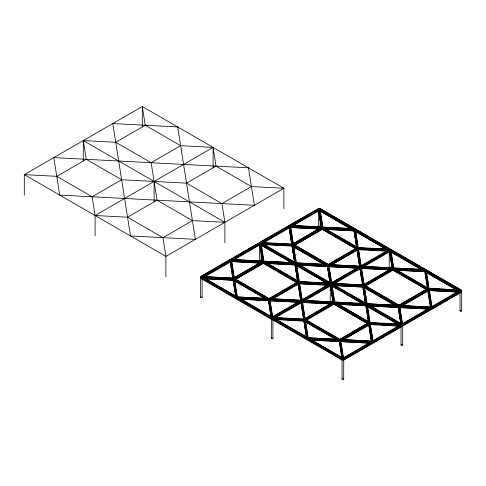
<?xml version="1.0" encoding="UTF-8"?>
<svg xmlns="http://www.w3.org/2000/svg" width="486" height="486" viewBox="0 0 486 486"><rect width="100%" height="100%" fill="white"/><g stroke="black" fill="none" stroke-linecap="round" stroke-linejoin="round"><path stroke-width="0.73" d="M202.917 276.558L232.922 278.132L202.917 276.558L230.194 260.733L232.922 278.132M231.597 260.259L261.602 261.833L231.597 260.259L234.325 277.658L261.602 261.911M234.653 279.657L267.172 298.507L234.653 279.657L237.362 296.946L267.172 298.507M259.445 261L259.451 244.895M271.249 338.128L271.455 318.652L201.842 278.46L201.046 278.563L271.285 319.193A0.832 0.48 0 0 1 271.492 318.713M272.634 319.332L271.838 319.436L342.077 360.065A0.832 0.48 0 0 1 342.284 359.585L272.634 319.332L272.634 318.136L271.838 318.233M289.188 226.67L291.916 244.075L289.188 226.67L261.911 242.417M299.443 282.396L329.441 283.976L299.443 282.396L302.171 299.801L329.441 284.055M307.608 338.244L307.608 339.447L342.32 359.488L342.32 358.285L272.634 318.136M318.445 226.932L318.445 211.513M320.195 209.831L322.904 227.12L352.715 228.687L320.195 209.831L353.474 229.125M295.063 245.078L322.224 229.313L355.934 248.777M322.224 228.11L356.584 247.951L322.224 228.11L293.769 244.543L328.129 264.378L356.584 247.866M327.449 265.368L328.943 265.368L331.665 282.767L358.941 267.021L297.639 263.728L327.449 265.368L330.158 282.579L297.639 263.728M330.158 282.579L327.449 265.289M330.243 301.867L330.243 285.744M303.209 300.403L333.214 301.976L330.486 284.571L303.209 300.403L333.214 301.897M342.041 379.001L342.041 359.944M353.996 229.526L324.186 227.958L353.996 229.526L356.706 246.815L324.186 227.958M355.594 230.267L388.114 249.124L355.594 230.267L358.303 247.556L388.114 249.045M361.39 267.069L391.388 268.649L361.39 267.069L364.111 284.474L391.388 268.728M364.111 284.474L391.388 268.649M371.444 341.707L368.831 325.025L342.855 340.024M368.831 323.743L341.555 339.568L368.831 323.743L371.559 341.148L341.555 339.568M372.264 341.64L372.264 342.837L343.432 359.488L343.432 358.285L342.83 358.067M389.237 267.81L389.237 251.681M398.921 305.251L427.376 288.739L398.921 305.251L364.567 285.337L398.921 305.172M401.035 344.938L401.035 326.616M423.513 269.56L390.987 250.703L423.513 269.56L393.696 267.993L390.987 250.703M430.553 307.085L400.555 305.512L430.553 307.085L427.826 289.68L400.555 305.433M459.234 290.786L429.229 289.213L459.234 290.786L431.957 306.532M460.029 310.882L460.029 292.554M260.101 263.035L231.597 261.541L260.101 263.114M234.325 277.658L261.602 261.833M296.94 282.919L263.23 263.376L236.068 279.14M297.596 281.412L295.002 264.87L267.422 263.424M296.357 262.883L326.167 264.451L296.357 262.883L293.647 245.594L326.167 264.366M367.732 323.712L334.028 304.248L367.732 323.791M424.794 270.398L394.978 268.831L424.794 270.398L427.504 287.688L394.978 268.831M427.826 289.68L400.555 305.512M429.095 288.429L458.912 289.996L429.095 288.429L426.386 271.218M234.774 278.521L263.23 262.094L297.59 282.008L269.129 298.44L234.774 278.521L263.23 262.094M292.712 225.917L318.688 210.924L321.185 226.883M358.437 249.701L386.941 251.195M333.032 284.237L365.557 302.942M401.849 305.961L427.826 290.968L401.849 306.04M230.194 262.094L204.867 276.716M293.769 244.543L322.224 228.031M291.412 225.468L321.41 227.041L318.688 209.642L291.412 225.468L321.416 226.962M305.159 300.561L330.486 285.859L332.983 301.812M331.665 282.767L358.941 266.942M263.862 242.654L289.188 227.952L291.691 243.911M293.72 262.744L261.201 243.893L293.72 262.744L263.91 261.182L261.201 243.893M305.445 320.529L337.97 339.38L305.445 320.529L308.154 337.819L337.97 339.38M322.904 227.12L352.715 228.602M386.163 249.197L355.594 231.549L385.513 248.905M396.965 305.323L364.439 286.467L396.965 305.323L367.149 303.756L364.439 286.467M265.186 262.1L294.996 263.588L297.711 280.878L265.186 262.1L295.002 263.667M365.32 302.802L362.848 287.007L333.779 285.482M400.719 323.239L398.247 307.444L370.666 305.998M427.376 288.739L393.022 268.904L427.376 288.824M309.436 338.736L339.246 340.224L341.962 357.514L309.436 338.736L339.246 340.224M389.48 250.594L362.204 266.34L392.208 267.914L362.204 266.34M429.739 307.814L399.735 306.32L399.692 305.919L401.011 318.81L399.735 306.241L429.739 307.814L402.463 323.64L399.735 306.241M328.943 265.368L358.941 267.021M203.245 277.348L235.765 296.205L203.245 277.348L233.055 278.915L235.765 296.205M334.654 283.526L359.98 268.825L361.323 277.415M332.703 283.368L362.708 284.948L332.703 283.368L359.98 267.543L362.708 284.948M334.702 302.055L364.512 303.616L334.702 302.055L331.993 284.76L364.512 303.537M388.442 249.913L358.437 248.34L388.442 249.913L361.165 265.66M300.767 300.275L270.763 298.696L300.767 300.275L298.04 282.87L270.763 298.617M389.243 249.579L390.313 249.19L320.074 208.64A0.832 0.48 0 0 0 319.229 208.3A0.832 0.48 0 0 0 318.476 208.64L318.652 209.102M402.687 325.687L461.111 292.189L460.309 292.086L402.493 325.468M271.164 316.641L268.448 299.352L238.644 297.784L271.164 316.641L268.448 299.352M201.909 276.583L201.909 277.22M318.603 210.408L291.843 225.856M401.047 324.514L401.248 324.265L366.535 304.224M307.419 339.337L272.895 319.083M202.085 278.241L236.621 298.465M319.903 209.102L320.074 208.64M271.455 317.455L271.285 317.911L201.046 277.281A0.832 0.48 0 0 1 200.451 276.85A0.832 0.48 0 0 1 200.955 276.376L318.476 208.561M390.695 249.974L390.872 249.512L461.111 290.063L460.309 290.166M331.792 285.161L364.445 304.139M260.903 243.158L292.681 244.567M332.394 302.705L304.485 318.901L332.394 302.705L302.389 301.132L332.394 302.784M24.3 195.074L24.3 174.638L56.747 176.339L86.247 159.311L121.64 179.747L186.539 183.155L221.932 203.591L224.884 222.321L224.884 242.757M83.294 161.012L83.294 140.576L115.741 142.283L145.241 125.248L180.64 145.685L213.087 147.392L216.033 166.121L251.432 186.557L283.879 188.264L283.879 208.701M56.747 176.339L92.146 196.775L121.64 179.747M115.741 142.283L151.14 162.719L180.64 145.685M92.146 196.775L95.092 215.511L127.545 217.212L157.039 200.183L192.438 220.62L224.884 222.321L83.294 140.576L86.247 159.311M186.539 183.155L216.033 166.121M127.545 217.212L162.938 237.648L192.438 220.62M221.932 203.591L251.432 186.557M260.016 242.314L318.476 208.64M319.278 208.701L201.289 276.82L233.736 278.521L269.129 298.999L272.081 317.692L304.528 319.393L339.927 339.829L342.873 358.565L460.868 290.446L319.278 208.701L322.273 227.484M232.417 259.53L259.688 243.699L262.416 261.103L232.417 259.53L262.416 261.103M203.81 276.607L230.747 261.049M232.721 259.913L259.469 244.142M262.148 242.921L289.085 227.369M291.715 225.85L318.652 210.298M203.877 276.649L230.747 261.134M232.861 259.913L259.724 244.403L260.247 244.525M262.871 242.587L289.741 227.071M234.361 259.688L259.688 244.98L262.306 261.583M321.708 227.132L293.319 243.601L320.596 227.776L290.592 226.197L320.596 227.855M330.523 283.35L330.954 283.235L328.08 265.004L263.278 261.547L260.283 242.757L292.73 244.464L322.224 227.43L357.623 247.866L390.07 249.573L393.065 268.357L425.426 270.113L428.354 288.745M292.797 244.543L322.224 227.551L357.556 247.951M235.078 278.988L263.12 262.798M294.073 244.926L322.121 228.736M235.109 279.049L263.23 262.817L297.25 282.457M294.109 244.987L322.224 228.754L356.244 248.395M236.068 279.061L263.23 263.376M294.419 245.369L322.224 229.313M269.129 298.999L298.629 281.929L363.522 285.337L398.921 305.809L401.867 324.502L369.421 322.801L334.028 302.365L328.129 264.9M269.238 299.018L298.586 282.074L301.527 300.713M328.232 264.955L357.587 248.012L360.521 266.65L328.178 265.01M329.757 264.56L357.034 248.814L359.762 266.213L329.757 264.639L359.762 266.213M270.763 298.696L298.04 282.87M329.757 264.639L357.034 248.814M271.091 299.066L297.906 283.587L271.194 299.09M330.741 264.633L357.556 249.148M330.845 264.651L357.587 249.215M272.063 299.151L298.04 284.152L300.652 300.834M331.057 265.089L357.034 250.096L359.646 266.692M272.063 299.23L298.04 284.152M331.057 265.168L357.034 250.096M299.947 301.004L272.67 316.829L299.947 301.004L269.943 299.431L299.947 301.083M329.441 283.976L302.171 299.801M272.081 317.692L390.07 249.573M272.707 317.455L301.539 300.804L307.419 338.135M301.685 300.719L330.523 284.073A0.832 0.48 0 0 0 331.1 284.195L333.973 302.413M360.685 266.656L389.517 250.011A0.832 0.48 0 0 0 390.1 250.138L392.967 268.351L360.63 266.711M300.986 301.606L273.709 317.431L303.714 319.004L300.986 301.606L303.714 319.004M274.602 317.48L301.472 301.97M303.586 300.749L330.28 285.057M333.596 283.417L360.466 267.908M362.58 266.686L389.45 251.171L389.954 251.323M274.669 317.522L301.539 302.006M304.309 300.409L330.79 285.367M333.663 283.46L360.533 267.944M362.647 266.723L389.517 251.213L389.274 250.995M275.659 317.589L300.986 302.887L303.489 318.846M364.154 266.498L389.48 251.797L391.983 267.756M304.528 319.393L334.028 302.365M363.522 285.337L393.022 268.302L428.421 288.739L460.868 290.446M304.594 319.478L334.028 302.486L369.354 322.88M363.595 285.416L393.022 268.424L428.348 288.824M368.382 322.88L334.028 302.966L305.566 319.393L339.927 339.313L368.382 322.801L339.927 339.313M364.567 285.416L393.022 268.904M310.317 316.817L311.611 316.07M366.711 284.255L368.011 283.508M305.87 319.861L333.918 303.671M392.913 269.609L364.865 285.798L393.022 269.627L427.042 289.267M305.907 319.922L334.028 303.689L368.048 323.33M306.216 320.383L334.028 304.248M365.855 285.95L393.022 270.186L426.726 289.65M369.421 322.801L339.927 339.872L339.447 339.593M398.921 305.809L428.421 288.739M340.036 339.89L369.384 322.947L372.319 341.585L339.981 339.945M399.03 305.828L428.379 288.884L431.313 307.523M341.889 339.939L369.354 324.083M400.883 305.882L428.348 290.021M342.824 340.121L368.831 325.104M370.751 341.956L343.462 357.702L340.741 340.303L370.739 341.877L340.741 340.303M370.235 323.269L372.962 340.674L400.239 324.848L370.235 323.269L400.239 324.848M343.499 359.525L401.315 326.149L402.116 326.246L343.675 359.986L343.499 358.328L461.196 290.883A0.832 0.48 0 0 0 461.7 290.415A0.832 0.48 0 0 0 461.111 289.984L320.074 208.561M460.309 290.883L402.493 324.265L402.669 324.727L461.111 290.986L460.309 290.883L460.309 292.086M372.41 342.752L401.248 326.106L401.157 324.83A0.851 0.492 -0.5 0 1 401.035 324.569L369.475 322.911M402.548 325.359L431.258 308.78M431.41 308.695L460.242 292.043L460.242 290.847L459.726 290.494M342.32 358.285L342.752 358.164L339.878 339.939L307.523 338.183L289.778 225.729L354.677 229.137L372.41 341.555L307.48 338.128M401.315 324.223L401.746 324.107L398.872 305.876L366.602 304.181M201.842 277.257L201.046 277.36M319.399 209.253L319.831 209.138L354.543 229.179M260.405 243.316L260.836 243.2L295.549 263.242M331.203 284.189L331.628 284.073L366.341 304.115M390.197 250.132L390.623 250.011L425.335 270.052M260.04 242.38L260.836 242.478L318.725 209.138A0.832 0.48 0 0 0 319.144 209.253L322.169 227.478M325.675 229.325L354.343 230.905L325.693 229.404M219.933 278.733L222.102 278.843M429.229 290.573L457.727 292.068M289.832 225.838L322.121 227.533M322.358 227.545L354.628 229.24L357.562 247.872L328.129 264.937L292.73 244.464M300.415 227.223L302.663 227.339M309.412 227.697L311.666 227.813M328.123 228.675L330.358 228.797M337.065 229.149L339.301 229.264M346.008 229.617L348.991 229.775M319.922 228.566L290.64 227.029L319.867 228.62M325.274 228.845L354.628 230.443M319.095 229.058L290.592 227.478L319.095 228.979M261.911 242.496L291.916 243.996M357.678 247.982L389.213 249.634L389.45 249.974M262.24 243.286L292.05 244.853L294.759 262.142L262.24 243.286L292.05 244.932L294.759 262.142M373.205 249.543L374.7 249.622M270.161 244.215L272.415 244.33M279.164 244.689L281.412 244.804M288.915 245.199L291.169 245.315M362.775 249.075L365.01 249.19M371.717 249.543L374.7 249.701M381.407 250.053L383.642 250.169M262.634 244.136L292.675 245.716L263.442 244.233M358.419 249.166L387.743 250.703M358.419 249.221L386.668 250.703M263.728 244.652L292.05 246.135L294.528 261.851M293.72 262.665L263.91 261.182M423.513 269.475L393.696 267.993M230.838 259.901L263.175 261.541L298.629 281.929L330.45 283.393L295.737 263.351M371.207 268.017L372.707 268.096M398.915 269.469L400.409 269.548M417.547 270.447L419.041 270.526M240.667 261.243L242.915 261.365M249.664 261.717L251.918 261.833M258.667 262.191L260.168 262.27M268.381 262.701L270.617 262.817M277.324 263.169L279.559 263.284M286.266 263.637L289.249 263.795M305.299 264.633L307.535 264.755M314.242 265.107L316.477 265.222M323.931 265.611L326.167 265.733M333.505 266.115L335.006 266.194M342.508 266.589L344.009 266.668M351.512 267.063L353.759 267.179M369.706 268.017L372.707 268.175M379.457 268.527L381.704 268.649M388.46 269.001L389.96 269.08M398.168 269.511L400.403 269.627M407.11 269.979L409.346 270.095M416.059 270.447L419.035 270.605M231.646 261.085L260.927 262.622M266.279 262.908L295.549 264.445M297.973 264.572L327.995 266.146M328.986 266.194L358.267 267.731M361.432 267.901L390.714 269.438M396.066 269.718L425.335 271.255M231.591 261.14L260.873 262.677M266.364 262.969L294.88 264.463M298.811 264.67L328.08 266.207M328.931 266.249L358.212 267.786M361.377 267.956L390.659 269.493M396.151 269.779L424.673 271.279M299.127 265.089L327.449 266.571L329.921 282.287M357.441 268.144L328.937 266.65L357.441 268.223M389.887 269.93L361.39 268.351L389.887 269.851M396.473 270.192L424.788 271.68L427.382 288.222M267.428 263.503L295.002 264.949M299.874 265.204L327.449 266.65L329.921 282.366M396.467 270.271L424.788 271.68M329.119 283.101L299.303 281.619L329.119 283.18L296.594 264.323L329.119 283.18M202.115 276.971L233.687 278.63M363.479 285.44L331.908 283.727A0.832 0.48 0 0 0 331.701 283.393L360.533 266.747L366.414 304.072M428.464 288.793L460.254 290.209L425.529 270.161M333.038 284.164L362.848 285.725L365.557 303.015M313.47 283.563L314.958 283.642M443.256 290.373L444.745 290.452M229.313 279.225L230.759 279.298M303.78 283.138L305.269 283.21M311.976 283.563L314.958 283.721M321.665 284.073L323.901 284.189M340.206 285.045L342.46 285.167M349.209 285.519L351.457 285.634M358.212 285.993L361.207 286.151M441.768 290.379L444.745 290.531M451.451 290.883L453.687 291.005M203.622 278.199L233.687 279.833M299.425 283.223L328.749 284.766M333.493 285.009L363.479 286.643M458.535 291.576L429.168 290.093L429.229 290.494L457.733 291.989M205.481 278.751L233.055 280.197L235.528 295.992M299.443 283.678L327.947 285.179M205.481 278.83L233.055 280.197M299.443 283.763L327.947 285.258M335.267 285.64L362.848 287.086M267.172 298.428L237.362 296.946M396.965 305.244L367.149 303.756M236.682 297.256L431.368 307.474L425.469 270.009L230.783 259.791L236.731 297.31M236.816 297.371L269.086 299.066L271.953 317.297L271.528 317.413L200.767 276.522L342.873 358.565M269.183 299.072L301.472 300.767M301.63 300.773L333.918 302.468M334.155 302.48L366.426 304.175L369.36 322.807M398.976 305.882L431.258 307.577M335.984 302.893L365.794 304.461L368.503 321.75L335.984 302.893L368.503 321.75M368.431 304.601L398.241 306.162L400.956 323.451L368.431 304.601L398.241 306.162M238.644 297.863L268.454 299.431M335.984 302.972L365.794 304.461M311.459 302.037L312.96 302.116M339.173 303.489L340.662 303.568M394.729 306.405L396.218 306.484M245.558 298.659L247.793 298.775M254.5 299.127L256.736 299.242M264.19 299.637L266.425 299.753M282.761 300.609L284.261 300.688M291.764 301.083L294.012 301.199M309.959 302.037L312.96 302.195M319.709 302.547L321.963 302.669M328.712 303.021L330.96 303.136M339.173 303.568L340.668 303.647M347.375 303.999L349.61 304.121M356.317 304.473L358.553 304.588M375.35 305.469L377.586 305.585M384.292 305.937L386.528 306.059M393.235 306.411L396.218 306.563M411.806 307.383L414.054 307.498M421.556 307.893L423.804 308.015M239.732 298.671L269.086 300.269M269.937 300.312L299.273 301.794M301.685 301.921L331.719 303.495M337.071 303.78L366.426 305.378M369.518 305.481L398.872 307.079M399.723 307.122L429.059 308.61M240.874 299.188L268.454 300.634L270.927 316.429M298.447 302.207L269.943 300.713L270.283 302.954M330.893 303.908L302.389 302.413L330.893 303.987M337.472 304.254L365.794 305.743L368.273 321.538M428.239 309.017L399.735 307.523L400.531 312.656M240.88 299.267L268.454 300.634M269.943 300.791L298.447 302.286M337.472 304.333L365.794 305.743M370.666 306.077L398.241 307.523M399.735 307.602L428.239 309.102M367.392 305.275L370.101 322.491L399.911 324.053L366.632 304.837M304.485 319.502L272.907 317.844L272.707 319.296M274.037 318.221L303.847 319.788L306.563 337.077L274.037 318.221L306.563 336.998M274.037 318.3L303.853 319.867L306.563 337.077M383.515 324.399L385.003 324.478M280.465 319.065L282.712 319.187M289.462 319.539L291.715 319.66M298.465 320.013L300.713 320.128M382.026 324.399L385.003 324.557M391.716 324.909L393.952 325.025M275.41 319.12L304.473 320.645L275.161 319.162M370.223 324.095L399.541 325.638M370.223 324.156L400.063 325.723M276.273 319.624L303.853 321.149L306.332 336.786M370.235 324.636L398.739 326.13M337.964 339.301L308.154 337.819M341.555 339.489L371.559 341.148M314.861 339.453L317.844 339.611M324.551 339.963L326.786 340.079M333.493 340.431L335.729 340.546M352.058 341.403L354.306 341.524M361.809 341.913L364.057 342.035M310.524 339.544L339.793 341.081M340.783 341.129L370.065 342.666M310.609 339.605L339.131 341.099M340.729 341.184L370.01 342.721M310.925 340.018L339.246 341.506L341.725 357.301M369.238 343.08L340.741 341.585L369.245 343.159M310.925 340.097L339.246 341.506M210.42 278.217L212.668 278.344M401.843 324.101L402.426 324.223M331.628 283.35L331.027 283.083M261.28 242.86L260.903 242.52M354.737 229.289L389.45 249.33M458.906 289.911L425.627 270.781L458.912 289.996M319.831 210.341L351.427 228.499M354.051 230.018L386.892 248.978M390.695 251.171L422.219 269.372M426.161 271.65L457.684 289.85M350.758 228.76L320.195 211.112L350.764 228.839M421.556 269.633L390.987 251.985L393.229 266.2M426.386 272.421L456.955 290.069M390.987 252.064L420.906 269.341M426.386 272.5L456.305 289.778M322.358 228.748L356.256 248.322M393.15 269.621L427.704 289.571M322.224 229.398L355.284 248.48M426.726 289.729L393.022 270.186M293.769 244.464L328.129 264.378M292.791 244.616L327.995 264.943M363.583 285.489L398.787 305.815M326.167 264.451L293.647 245.594M368.303 288.854L369.603 289.607M293.453 246.123L325.511 264.627M364.245 286.995L396.303 305.5M293.647 246.876L324.217 264.524M395.009 305.396L364.439 287.748L395.015 305.475M293.647 246.955L324.217 264.603M260.283 242.757L401.867 324.502M364.512 303.616L331.993 284.76M377.537 311.216L378.837 311.969M260.903 244.361L292.341 262.513M296.466 264.888L327.904 283.04M367.258 305.761L399.352 324.29M261.492 244.78L292.274 262.549M296.393 264.931L327.831 283.083M331.628 285.276L364.372 304.175M367.191 305.803L399.279 324.332M291.77 262.823L261.201 245.175L262.495 253.485M296.594 265.611L327.169 283.259M346.336 294.328L361.918 303.319M397.311 323.834L367.392 306.484L397.311 323.755M261.201 245.254L291.12 262.525M296.594 265.69L326.513 282.961M331.993 286.126L361.912 303.398M265.192 262.021L297.711 280.799M298.562 282.008L263.23 261.614L233.772 278.539L263.23 261.492L260.314 243.346L259.724 243.2L201.842 276.54L201.046 276.437L259.481 242.696L259.658 243.158M263.363 262.811L297.918 282.761M334.155 303.683L368.06 323.257M233.796 278.678L269.001 299.005M304.588 319.551L339.793 339.878M234.459 280.185L266.516 298.69M305.251 321.058L337.308 339.562M234.446 280.258L266.395 298.702M305.238 321.131L337.187 339.574M265.222 298.665L234.647 280.938L265.222 298.586M336.014 339.459L305.445 321.811L307.213 333.11M305.445 321.89L336.014 339.538M238.644 297.784L271.176 316.568M309.436 338.657L341.962 357.514M201.319 278.12L201.805 278.405M236.816 298.574L271.528 318.616M331.993 286.041L340.121 290.75M342.01 358.668L342.108 358.759A0.832 0.48 0 0 0 342.922 359.045A0.832 0.48 0 0 0 343.675 358.704L402.086 324.982L343.675 358.783L343.499 358.328M271.255 317.82L342.077 358.783L342.253 358.328L342.077 359.986M371.596 333.293L372.282 337.612M429.229 289.213L431.957 306.611M426.501 273.168L426.738 274.748M426.975 276.163L428.743 287.469M429.095 289.711L429.667 293.35M429.867 294.522L431.617 305.712M427.826 290.968L430.444 307.644M400.756 314.017L400.986 315.542M401.211 316.908L402.347 324.205M389.48 250.515L392.208 267.914M398.247 307.444L400.719 323.16M358.437 248.34L361.159 265.739M371.031 329.678L371.371 331.847M355.594 231.549L356.299 236.117M356.536 237.533L356.767 239.112M357.003 240.527L357.24 242.101M357.477 243.522L357.714 245.096M358.437 249.622L359.689 257.641M359.913 259.002L360.144 260.526M360.369 261.887L360.94 265.581M361.39 268.351L361.614 269.876M361.839 271.243L363.091 279.262M363.315 280.622L363.886 284.31M364.792 289.99L365.029 291.57M365.265 292.985L365.502 294.559M365.739 295.98L365.97 297.554M366.207 298.975L367.033 304.291M367.392 306.484L368.449 313.294M368.686 314.715L369.39 319.284M369.627 320.699L369.864 322.273M370.235 324.557L371.371 331.774M371.602 333.214L372.847 341.154M353.996 230.807L356.469 246.524M359.98 268.825L362.483 284.705M362.848 287.007L365.32 302.723M368.831 325.025L371.444 341.628M353.996 230.886L356.469 246.602M357.034 250.175L359.646 266.771M320.547 213.36L320.784 214.934M321.021 216.349L322.668 226.907M329.277 268.819L330.529 276.832M330.759 278.199L331.555 283.332M332.23 287.542L332.934 292.11M333.171 293.526L333.408 295.105M333.645 296.521L334.465 301.836M340.965 343.025L341.19 344.55M341.421 345.917L342.217 351.044M342.442 352.411L342.673 353.936M342.897 355.296L343.122 356.821M321.41 227.041L318.688 209.642M333.214 301.976L330.486 284.571M318.688 210.924L321.301 227.521M330.486 285.859L332.983 301.733M290.592 226.197L293.319 243.601M296.594 264.323L299.303 281.619M302.389 301.132L305.117 318.53M290.592 227.478L291.163 231.172M291.387 232.533L292.639 240.552M292.864 241.919L293.204 244.081M293.763 247.623L295.057 255.934M295.294 257.349L296.004 261.918M296.715 266.358L298.951 280.653M299.668 285.124L301.375 296.029M301.599 297.396L301.83 298.914M302.505 303.136L302.845 305.378M303.076 306.745L303.3 308.27M303.525 309.631L304.777 317.65M307.45 334.532L307.681 336.105M289.741 225.875L295.616 263.199M295.634 263.303L298.568 281.935M289.188 227.952L291.8 244.555M295.002 264.87L297.596 281.333M294.528 261.93L292.05 246.135M269.943 299.431L272.67 316.829M262.732 254.901L263.558 260.138M270.514 304.321L270.738 305.84M270.969 307.207L272.215 315.226M231.597 261.541L232.849 269.56M233.073 270.927L234.094 277.5M234.647 280.938L235.242 284.76M235.473 286.175L235.71 287.748M235.947 289.17L237.241 297.481M230.747 259.931L236.621 297.262M230.194 262.015L232.691 277.974M145.241 125.248L142.289 106.519L24.3 174.638L165.89 256.383L283.879 188.264L142.289 106.519L142.289 126.955M151.14 162.719L157.039 200.183M162.938 237.648L165.89 256.383L165.89 276.82M272.913 317.789L272.907 317.698A0.832 0.48 0 0 0 272.057 317.291M461.7 290.446L461.7 310.882M402.7 325.827L402.706 344.938M401.315 324.946L401.315 326.149M343.711 359.944L343.711 379.001M320.11 210.833L320.11 212.297M320.11 219.617L320.11 226.938M272.913 319.8L272.913 338.128M261.116 254.397L261.116 260.994M213.087 167.828L213.087 147.392L95.092 215.511L95.092 235.947M202.121 278.928L202.121 297.256M201.805 277.117L201.805 278.484M200.451 276.82L200.451 297.256M154.092 181.448L154.092 201.884M201.878 296.916A0.832 0.48 0 0 1 201.945 297.554A0.832 0.48 0 0 1 200.864 297.669A0.832 0.48 0 0 1 200.518 297.067M272.846 337.94A0.832 0.48 0 0 1 272.506 338.542A0.832 0.48 0 0 1 271.419 338.426A0.832 0.48 0 0 1 271.492 337.788M343.462 378.661A0.832 0.48 0 0 1 343.462 379.341A0.832 0.48 0 0 1 342.284 379.341A0.832 0.48 0 0 1 342.284 378.661M402.639 344.75A0.832 0.48 0 0 1 402.293 345.358A0.832 0.48 0 0 1 401.211 345.236A0.832 0.48 0 0 1 401.278 344.598M401.072 326.009A0.832 0.48 0 0 0 402.11 326.331L343.675 360.065A0.832 0.48 0 0 0 343.292 359.512M402.608 325.638A0.832 0.48 0 0 1 402.669 326.009L461.111 292.268A0.832 0.48 0 0 1 460.066 291.946M259.694 263.534A0.832 0.48 0 0 1 259.694 262.853M318.512 229.325A0.832 0.48 0 0 1 318.512 228.942M319.077 210.529A0.832 0.48 0 0 1 318.555 210.298M389.48 270.35A0.832 0.48 0 0 1 389.48 269.669M390.003 251.414A0.832 0.48 0 0 1 389.274 251.074M461.457 310.542A0.832 0.48 0 0 1 461.378 311.259A0.832 0.48 0 0 1 460.145 311.125A0.832 0.48 0 0 1 460.534 310.439M260.35 244.604A0.832 0.48 0 0 1 259.542 244.349M272.877 319.193A0.832 0.48 0 0 1 271.838 319.515M330.456 284.031A0.838 0.486 0.8 0 1 330.243 283.696M330.68 285.422A0.832 0.48 0 0 1 330.28 285.136M202.085 278.32A0.832 0.48 0 0 1 201.046 278.642M177.688 126.955L112.795 123.547L130.491 235.947L195.384 239.355L177.688 126.955M248.48 167.828L53.8 157.61L59.699 195.074L254.385 205.292L248.48 167.828"/></g></svg>
